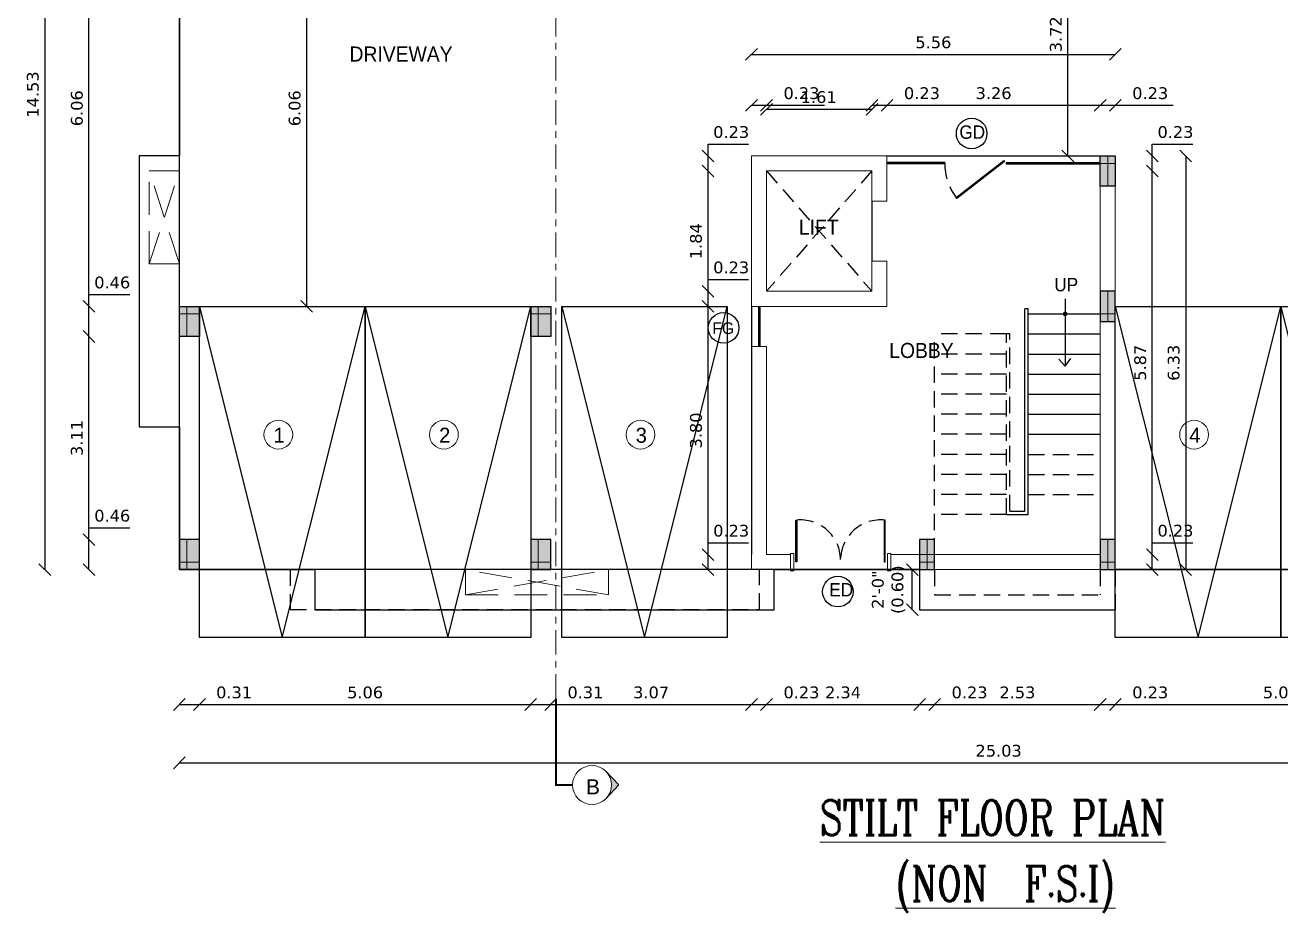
# Model space of a CAD drawing. Header units: metres. Extents: x 922 to 1088, y 813 to 878.
# Drawn here: x 978.89 to 998.08, y 820.65 to 834.22 of the extents above; entities that cross this region are included whole.
import ezdxf
from ezdxf.enums import TextEntityAlignment as Align

# ---------------------------------------------------------------- set-up
doc = ezdxf.new("R2010")
doc.units = ezdxf.units.M
doc.header["$MEASUREMENT"] = 0
doc.header["$PDMODE"] = 2
doc.header["$PDSIZE"] = 50
for name, pattern in [('CENTER', [2, 1.25, -0.25, 0.25, -0.25]), ('HIDDEN', [0.375, 0.25, -0.125]), ('HIDDEN2', [0.1875, 0.125, -0.0625])]:
    doc.linetypes.add(name, pattern=pattern)
doc.layers.get('0').update_dxf_attribs({"lineweight": 0})
doc.layers.get('Defpoints').update_dxf_attribs({"lineweight": 0})
for name, color, linetype in [('ABOVE', 250, 'HIDDEN'), ('col hat', 254, 'Continuous'), ('COLUMN', 2, 'Continuous'), ('DOOR TEXT', 205, 'Continuous'), ('Driveway', 8, 'Continuous'), ('RAILING', 251, 'Continuous'), ('ROOM TEXT SCH', 7, 'Continuous'), ('STEPS', 250, 'Continuous'), ('stilt column', 7, 'HIDDEN2'), ('WAL', 1, 'Continuous'), ('wall1', 125, 'Continuous'), ('WIN TEXT', 7, 'Continuous'), ('window', 252, 'Continuous')]:
    doc.layers.add(name, color=color, linetype=linetype)
for name, color, linetype, lineweight in [('DOOR', 8, 'Continuous', 0), ('ED', 30, 'Continuous', 0), ('SECLINE', 2, 'CENTER', 0), ('TEXT', 7, 'Continuous', 0), ('TEXT1', 7, 'Continuous', 0), ('wall', 7, 'Continuous', 0)]:
    doc.layers.add(name, color=color, linetype=linetype, lineweight=lineweight)
doc.styles.add('GPL$0$ROMANC', font='romanc', dxfattribs={"width": 0.75})
doc.styles.add('GRIDTEXT', font='arial.ttf', dxfattribs={"height": 6})
doc.styles.add('J', font='swissel.ttf', dxfattribs={"height": 3.75})
doc.styles.get("Standard").update_dxf_attribs({"font": 'verdana.ttf', "height": 0.18})
doc.styles.add('USA TEXT', font='GOTHIC.TTF', dxfattribs={"width": 0.8})
doc.dimstyles.new('ED', dxfattribs={"dimscale": 0, "dimtxt": 0.18, "dimasz": 0.18, "dimexe": 0, "dimexo": 0, "dimgap": 0.09, "dimtad": 1, "dimtoh": 1, "dimzin": 3, "dimdsep": 46, "dimtxsty": 'Standard', "dimblk": 'OBLIQUE', "dimcen": 0.09, "dimse1": 1, "dimse2": 1, "dimclrd": 251, "dimclrt": 30, "dimadec": 0, "dimazin": 0, "dimtfac": 1, "dimtmove": 0, "dimatfit": 3, "dimldrblk": 'ARCHTICK', "dimfxl": 0, "dimtolj": 1, "dimtzin": 0, "dimarcsym": 0})

# ---------------------------------------------------------------- blocks, each defined once
blk = doc.blocks.new('st.col')
at = {"layer": 'col hat'}
blk.add_hatch(color=256, dxfattribs=at).paths.add_polyline_path([(-4.5, 4.5), (7.5, 4.5), (7.5, -13.5), (-4.5, -13.5)])
at = {"layer": 'COLUMN', "linetype": 'ByBlock'}
blk.add_lwpolyline([(-4.5, 4.5), (7.5, 4.5), (7.5, -13.5), (-4.5, -13.5)], close=True, dxfattribs=at)
at = {"layer": 'Defpoints', "color": 1}
for p, q in [((7.5, 0), (-4.5, 0)), ((0, 4.5), (0, -13.5))]:
    blk.add_line(p, q, dxfattribs=at)
blk = doc.blocks.new('A$C2E3D07F4')
at = {"layer": 'col hat'}
h = blk.add_hatch(color=256, dxfattribs=at)
h.paths.add_polyline_path([(-4.5, 0), (-9, 0), (-9, -4.5), (-4.5, -4.5)])
h.paths.add_polyline_path([(-4.5, -4.5), (0, -4.5), (0, 0), (-4.5, 0)])
h.paths.add_polyline_path([(-4.5, -18), (0, -18), (0, -4.5), (-4.5, -4.5)])
h.paths.add_polyline_path([(-4.5, -4.5), (-9, -4.5), (-9, -18), (-4.5, -18)])
at = {"layer": 'COLUMN', "linetype": 'ByBlock'}
blk.add_lwpolyline([(0, 0), (-9, 0), (-9, -18), (0, -18)], close=True, dxfattribs=at)
at = {"layer": 'Defpoints', "color": 1}
for p, q in [((-4.5, 0), (-4.5, -18)), ((-9, -4.5), (0, -4.5))]:
    blk.add_line(p, q, dxfattribs=at)
blk = doc.blocks.new('A$C0128692B')
blk.add_lwpolyline([(0, 198), (99, 198), (99, 0), (0, 0)], close=True)
blk.add_lwpolyline([(0, 198), (49.5, 0), (99, 198)])
blk = doc.blocks.new('_Oblique')
at = {"color": 0, "linetype": 'ByBlock', "lineweight": -2}
blk.add_line((-0.5, -0.5), (0.5, 0.5), dxfattribs=at)
blk = doc.blocks.new('*D203')
at = {"layer": 'Defpoints', "color": 0}
for p in [(979.868, 826.356), (981.25, 826.356), (981.25, 825.896)]:
    blk.add_point(p, dxfattribs=at)
at = {"layer": 'ED', "color": 251, "lineweight": -2}
for p, q in [((979.868, 826.356), (979.868, 826.536)), ((979.868, 826.536), (980.49, 826.536)), ((979.868, 825.896), (979.868, 826.356))]:
    blk.add_line(p, q, dxfattribs=at)
at = {"layer": 'ED', "color": 251, "lineweight": -2, "xscale": 0.18, "yscale": 0.18, "zscale": 0.18}
for p, rotation in [((979.868, 826.356), 90), ((979.868, 825.896), 270)]:
    blk.add_blockref('_Oblique', p, dxfattribs=dict(at, rotation=rotation))
at = {"layer": 'ED', "color": 30, "insert": (980.224, 826.72), "char_height": 0.18, "attachment_point": 5}
blk.add_mtext('\\A1;0.46', dxfattribs=at)
blk = doc.blocks.new('_ArchTick')
at = {"color": 0, "const_width": 0.15}
blk.add_lwpolyline([(-0.5, -0.5), (0.5, 0.5)], dxfattribs=at)
blk = doc.blocks.new('*D204')
at = {"layer": 'Defpoints', "color": 0}
for p in [(979.868, 829.461), (981.25, 829.461), (981.25, 826.356)]:
    blk.add_point(p, dxfattribs=at)
at = {"layer": 'ED', "color": 251, "lineweight": -2}
blk.add_line((979.868, 826.356), (979.868, 829.461), dxfattribs=at)
at = {"layer": 'ED', "color": 251, "lineweight": -2, "xscale": 0.18, "yscale": 0.18, "zscale": 0.18}
for p, rotation in [((979.868, 829.461), 90), ((979.868, 826.356), 270)]:
    blk.add_blockref('_Oblique', p, dxfattribs=dict(at, rotation=rotation))
at = {"layer": 'ED', "color": 30, "insert": (979.684, 827.909), "char_height": 0.18, "attachment_point": 5, "rotation": 90}
blk.add_mtext('\\A1;3.11', dxfattribs=at)
blk = doc.blocks.new('*D205')
at = {"layer": 'Defpoints', "color": 0}
for p in [(979.868, 829.921), (981.25, 829.921), (981.25, 829.461)]:
    blk.add_point(p, dxfattribs=at)
at = {"layer": 'ED', "color": 251, "lineweight": -2}
for p, q in [((979.868, 829.921), (979.868, 830.101)), ((979.868, 830.101), (980.49, 830.101)), ((979.868, 829.461), (979.868, 829.921))]:
    blk.add_line(p, q, dxfattribs=at)
at = {"layer": 'ED', "color": 251, "lineweight": -2, "xscale": 0.18, "yscale": 0.18, "zscale": 0.18}
for p, rotation in [((979.868, 829.921), 90), ((979.868, 829.461), 270)]:
    blk.add_blockref('_Oblique', p, dxfattribs=dict(at, rotation=rotation))
at = {"layer": 'ED', "color": 30, "insert": (980.224, 830.285), "char_height": 0.18, "attachment_point": 5}
blk.add_mtext('\\A1;0.46', dxfattribs=at)
blk = doc.blocks.new('*D206')
at = {"layer": 'Defpoints', "color": 0}
for p in [(979.868, 835.978), (980.637, 835.978), (981.25, 829.921)]:
    blk.add_point(p, dxfattribs=at)
at = {"layer": 'ED', "color": 251, "lineweight": -2}
blk.add_line((979.868, 829.921), (979.868, 835.978), dxfattribs=at)
at = {"layer": 'ED', "color": 251, "lineweight": -2, "xscale": 0.18, "yscale": 0.18, "zscale": 0.18}
for p, rotation in [((979.868, 835.978), 90), ((979.868, 829.921), 270)]:
    blk.add_blockref('_Oblique', p, dxfattribs=dict(at, rotation=rotation))
at = {"layer": 'ED', "color": 30, "insert": (979.684, 832.95), "char_height": 0.18, "attachment_point": 5, "rotation": 90}
blk.add_mtext('\\A1;6.06', dxfattribs=at)
blk = doc.blocks.new('*D44')
at = {"layer": 'Defpoints', "color": 0}
for p in [(979.868, 840.425), (979.194, 825.896), (979.868, 825.896)]:
    blk.add_point(p, dxfattribs=at)
at = {"layer": 'ED', "color": 251, "lineweight": -2}
blk.add_line((979.194, 840.425), (979.194, 825.896), dxfattribs=at)
at = {"layer": 'ED', "color": 251, "lineweight": -2, "xscale": 0.18, "yscale": 0.18, "zscale": 0.18}
for p, rotation in [((979.194, 840.425), 90), ((979.194, 825.896), 270)]:
    blk.add_blockref('_Oblique', p, dxfattribs=dict(at, rotation=rotation))
at = {"layer": 'ED', "color": 30, "insert": (979.011, 833.16), "char_height": 0.18, "attachment_point": 5, "rotation": 90}
blk.add_mtext('\\A1;14.53', dxfattribs=at)
blk = doc.blocks.new('*D210')
at = {"layer": 'Defpoints', "color": 0}
for p in [(981.25, 825.896), (981.557, 825.896), (981.557, 823.834)]:
    blk.add_point(p, dxfattribs=at)
at = {"layer": 'ED', "color": 251, "lineweight": -2}
for p, q in [((981.25, 823.834), (981.557, 823.834)), ((981.557, 823.834), (982.436, 823.834))]:
    blk.add_line(p, q, dxfattribs=at)
at = {"layer": 'ED', "color": 251, "lineweight": -2, "xscale": 0.18, "yscale": 0.18, "zscale": 0.18, "rotation": 180}
blk.add_blockref('_Oblique', (981.25, 823.834), dxfattribs=at)
at = {"layer": 'ED', "color": 251, "lineweight": -2, "xscale": 0.18, "yscale": 0.18, "zscale": 0.18}
blk.add_blockref('_Oblique', (981.557, 823.834), dxfattribs=at)
at = {"layer": 'ED', "color": 30, "insert": (982.086, 824.018), "char_height": 0.18, "attachment_point": 5}
blk.add_mtext('\\A1;0.31', dxfattribs=at)
blk = doc.blocks.new('*D211')
at = {"layer": 'Defpoints', "color": 0}
for p in [(981.557, 825.896), (986.617, 825.896), (986.617, 823.834)]:
    blk.add_point(p, dxfattribs=at)
at = {"layer": 'ED', "color": 251, "lineweight": -2}
blk.add_line((981.557, 823.834), (986.617, 823.834), dxfattribs=at)
at = {"layer": 'ED', "color": 251, "lineweight": -2, "xscale": 0.18, "yscale": 0.18, "zscale": 0.18, "rotation": 180}
blk.add_blockref('_Oblique', (981.557, 823.834), dxfattribs=at)
at = {"layer": 'ED', "color": 251, "lineweight": -2, "xscale": 0.18, "yscale": 0.18, "zscale": 0.18}
blk.add_blockref('_Oblique', (986.617, 823.834), dxfattribs=at)
at = {"layer": 'ED', "color": 30, "insert": (984.087, 824.018), "char_height": 0.18, "attachment_point": 5}
blk.add_mtext('\\A1;5.06', dxfattribs=at)
blk = doc.blocks.new('*D212')
at = {"layer": 'Defpoints', "color": 0}
for p in [(986.617, 825.896), (986.923, 825.896), (986.923, 823.834)]:
    blk.add_point(p, dxfattribs=at)
at = {"layer": 'ED', "color": 251, "lineweight": -2}
for p, q in [((986.617, 823.834), (986.923, 823.834)), ((986.923, 823.834), (987.803, 823.834))]:
    blk.add_line(p, q, dxfattribs=at)
at = {"layer": 'ED', "color": 251, "lineweight": -2, "xscale": 0.18, "yscale": 0.18, "zscale": 0.18, "rotation": 180}
blk.add_blockref('_Oblique', (986.617, 823.834), dxfattribs=at)
at = {"layer": 'ED', "color": 251, "lineweight": -2, "xscale": 0.18, "yscale": 0.18, "zscale": 0.18}
blk.add_blockref('_Oblique', (986.923, 823.834), dxfattribs=at)
at = {"layer": 'ED', "color": 30, "insert": (987.453, 824.018), "char_height": 0.18, "attachment_point": 5}
blk.add_mtext('\\A1;0.31', dxfattribs=at)
blk = doc.blocks.new('*D213')
at = {"layer": 'Defpoints', "color": 0}
for p in [(986.923, 825.896), (989.99, 825.896), (989.99, 823.834)]:
    blk.add_point(p, dxfattribs=at)
at = {"layer": 'ED', "color": 251, "lineweight": -2}
blk.add_line((986.923, 823.834), (989.99, 823.834), dxfattribs=at)
at = {"layer": 'ED', "color": 251, "lineweight": -2, "xscale": 0.18, "yscale": 0.18, "zscale": 0.18, "rotation": 180}
blk.add_blockref('_Oblique', (986.923, 823.834), dxfattribs=at)
at = {"layer": 'ED', "color": 251, "lineweight": -2, "xscale": 0.18, "yscale": 0.18, "zscale": 0.18}
blk.add_blockref('_Oblique', (989.99, 823.834), dxfattribs=at)
at = {"layer": 'ED', "color": 30, "insert": (988.457, 824.018), "char_height": 0.18, "attachment_point": 5}
blk.add_mtext('\\A1;3.07', dxfattribs=at)
blk = doc.blocks.new('*D165')
at = {"layer": 'Defpoints', "color": 0}
for p in [(990.22, 826.126), (989.99, 825.896), (990.22, 823.834)]:
    blk.add_point(p, dxfattribs=at)
at = {"layer": 'ED', "color": 251, "lineweight": -2}
for p, q in [((989.99, 823.834), (990.22, 823.834)), ((990.22, 823.834), (991.107, 823.834))]:
    blk.add_line(p, q, dxfattribs=at)
at = {"layer": 'ED', "color": 251, "lineweight": -2, "xscale": 0.18, "yscale": 0.18, "zscale": 0.18, "rotation": 180}
blk.add_blockref('_Oblique', (989.99, 823.834), dxfattribs=at)
at = {"layer": 'ED', "color": 251, "lineweight": -2, "xscale": 0.18, "yscale": 0.18, "zscale": 0.18}
blk.add_blockref('_Oblique', (990.22, 823.834), dxfattribs=at)
at = {"layer": 'ED', "color": 30, "insert": (990.754, 824.018), "char_height": 0.18, "attachment_point": 5}
blk.add_mtext('\\A1;0.23', dxfattribs=at)
blk = doc.blocks.new('*D166')
at = {"layer": 'Defpoints', "color": 0}
for p in [(992.558, 825.896), (992.788, 825.896), (992.788, 823.834)]:
    blk.add_point(p, dxfattribs=at)
at = {"layer": 'ED', "color": 251, "lineweight": -2}
for p, q in [((992.558, 823.834), (992.788, 823.834)), ((992.788, 823.834), (993.675, 823.834))]:
    blk.add_line(p, q, dxfattribs=at)
at = {"layer": 'ED', "color": 251, "lineweight": -2, "xscale": 0.18, "yscale": 0.18, "zscale": 0.18, "rotation": 180}
blk.add_blockref('_Oblique', (992.558, 823.834), dxfattribs=at)
at = {"layer": 'ED', "color": 251, "lineweight": -2, "xscale": 0.18, "yscale": 0.18, "zscale": 0.18}
blk.add_blockref('_Oblique', (992.788, 823.834), dxfattribs=at)
at = {"layer": 'ED', "color": 30, "insert": (993.322, 824.018), "char_height": 0.18, "attachment_point": 5}
blk.add_mtext('\\A1;0.23', dxfattribs=at)
blk = doc.blocks.new('*D167')
at = {"layer": 'Defpoints', "color": 0}
for p in [(992.788, 825.896), (995.318, 825.896), (995.318, 823.834)]:
    blk.add_point(p, dxfattribs=at)
at = {"layer": 'ED', "color": 251, "lineweight": -2}
blk.add_line((992.788, 823.834), (995.318, 823.834), dxfattribs=at)
at = {"layer": 'ED', "color": 251, "lineweight": -2, "xscale": 0.18, "yscale": 0.18, "zscale": 0.18, "rotation": 180}
blk.add_blockref('_Oblique', (992.788, 823.834), dxfattribs=at)
at = {"layer": 'ED', "color": 251, "lineweight": -2, "xscale": 0.18, "yscale": 0.18, "zscale": 0.18}
blk.add_blockref('_Oblique', (995.318, 823.834), dxfattribs=at)
at = {"layer": 'ED', "color": 30, "insert": (994.053, 824.018), "char_height": 0.18, "attachment_point": 5}
blk.add_mtext('\\A1;2.53', dxfattribs=at)
blk = doc.blocks.new('*D168')
at = {"layer": 'Defpoints', "color": 0}
for p in [(995.318, 825.896), (995.548, 825.896), (995.548, 823.834)]:
    blk.add_point(p, dxfattribs=at)
at = {"layer": 'ED', "color": 251, "lineweight": -2}
for p, q in [((995.318, 823.834), (995.548, 823.834)), ((995.548, 823.834), (996.435, 823.834))]:
    blk.add_line(p, q, dxfattribs=at)
at = {"layer": 'ED', "color": 251, "lineweight": -2, "xscale": 0.18, "yscale": 0.18, "zscale": 0.18, "rotation": 180}
blk.add_blockref('_Oblique', (995.318, 823.834), dxfattribs=at)
at = {"layer": 'ED', "color": 251, "lineweight": -2, "xscale": 0.18, "yscale": 0.18, "zscale": 0.18}
blk.add_blockref('_Oblique', (995.548, 823.834), dxfattribs=at)
at = {"layer": 'ED', "color": 30, "insert": (996.082, 824.018), "char_height": 0.18, "attachment_point": 5}
blk.add_mtext('\\A1;0.23', dxfattribs=at)
blk = doc.blocks.new('*D169')
at = {"layer": 'Defpoints', "color": 0}
for p in [(1000.608, 826.356), (995.548, 825.896), (1000.608, 823.834)]:
    blk.add_point(p, dxfattribs=at)
at = {"layer": 'ED', "color": 251, "lineweight": -2}
blk.add_line((995.548, 823.834), (1000.608, 823.834), dxfattribs=at)
at = {"layer": 'ED', "color": 251, "lineweight": -2, "xscale": 0.18, "yscale": 0.18, "zscale": 0.18, "rotation": 180}
blk.add_blockref('_Oblique', (995.548, 823.834), dxfattribs=at)
at = {"layer": 'ED', "color": 251, "lineweight": -2, "xscale": 0.18, "yscale": 0.18, "zscale": 0.18}
blk.add_blockref('_Oblique', (1000.608, 823.834), dxfattribs=at)
at = {"layer": 'ED', "color": 30, "insert": (998.078, 824.018), "char_height": 0.18, "attachment_point": 5}
blk.add_mtext('\\A1;5.06', dxfattribs=at)
blk = doc.blocks.new('*D31')
at = {"layer": 'Defpoints', "color": 0}
for p in [(981.25, 823.732), (1006.282, 823.732), (1006.282, 822.943)]:
    blk.add_point(p, dxfattribs=at)
at = {"layer": 'ED', "color": 251, "lineweight": -2}
blk.add_line((981.25, 822.943), (1006.282, 822.943), dxfattribs=at)
at = {"layer": 'ED', "color": 251, "lineweight": -2, "xscale": 0.18, "yscale": 0.18, "zscale": 0.18, "rotation": 180}
blk.add_blockref('_Oblique', (981.25, 822.943), dxfattribs=at)
at = {"layer": 'ED', "color": 251, "lineweight": -2, "xscale": 0.18, "yscale": 0.18, "zscale": 0.18}
blk.add_blockref('_Oblique', (1006.282, 822.943), dxfattribs=at)
at = {"layer": 'ED', "color": 30, "insert": (993.766, 823.126), "char_height": 0.18, "attachment_point": 5}
blk.add_mtext('\\A1;25.03', dxfattribs=at)
blk = doc.blocks.new('*D171')
at = {"layer": 'Defpoints', "color": 0}
for p in [(990.22, 832.995), (989.99, 832.221), (990.22, 831.991)]:
    blk.add_point(p, dxfattribs=at)
at = {"layer": 'ED', "color": 251, "lineweight": -2}
for p, q in [((989.99, 832.995), (990.22, 832.995)), ((990.22, 832.995), (991.107, 832.995))]:
    blk.add_line(p, q, dxfattribs=at)
at = {"layer": 'ED', "color": 251, "lineweight": -2, "xscale": 0.18, "yscale": 0.18, "zscale": 0.18, "rotation": 180}
blk.add_blockref('_Oblique', (989.99, 832.995), dxfattribs=at)
at = {"layer": 'ED', "color": 251, "lineweight": -2, "xscale": 0.18, "yscale": 0.18, "zscale": 0.18}
blk.add_blockref('_Oblique', (990.22, 832.995), dxfattribs=at)
at = {"layer": 'ED', "color": 30, "insert": (990.754, 833.179), "char_height": 0.18, "attachment_point": 5}
blk.add_mtext('\\A1;0.23', dxfattribs=at)
blk = doc.blocks.new('*D172')
at = {"layer": 'Defpoints', "color": 0}
for p in [(991.83, 832.935), (990.22, 831.991), (991.83, 831.991)]:
    blk.add_point(p, dxfattribs=at)
at = {"layer": 'ED', "color": 251, "lineweight": -2}
blk.add_line((990.22, 832.935), (991.83, 832.935), dxfattribs=at)
at = {"layer": 'ED', "color": 251, "lineweight": -2, "xscale": 0.18, "yscale": 0.18, "zscale": 0.18, "rotation": 180}
blk.add_blockref('_Oblique', (990.22, 832.935), dxfattribs=at)
at = {"layer": 'ED', "color": 251, "lineweight": -2, "xscale": 0.18, "yscale": 0.18, "zscale": 0.18}
blk.add_blockref('_Oblique', (991.83, 832.935), dxfattribs=at)
at = {"layer": 'ED', "color": 30, "insert": (991.017, 833.119), "char_height": 0.18, "attachment_point": 5}
blk.add_mtext('\\A1;1.61', dxfattribs=at)
blk = doc.blocks.new('*D173')
at = {"layer": 'Defpoints', "color": 0}
for p in [(992.06, 832.995), (992.06, 832.221), (991.83, 831.991)]:
    blk.add_point(p, dxfattribs=at)
at = {"layer": 'ED', "color": 251, "lineweight": -2}
for p, q in [((991.83, 832.995), (992.06, 832.995)), ((992.06, 832.995), (992.947, 832.995))]:
    blk.add_line(p, q, dxfattribs=at)
at = {"layer": 'ED', "color": 251, "lineweight": -2, "xscale": 0.18, "yscale": 0.18, "zscale": 0.18, "rotation": 180}
blk.add_blockref('_Oblique', (991.83, 832.995), dxfattribs=at)
at = {"layer": 'ED', "color": 251, "lineweight": -2, "xscale": 0.18, "yscale": 0.18, "zscale": 0.18}
blk.add_blockref('_Oblique', (992.06, 832.995), dxfattribs=at)
at = {"layer": 'ED', "color": 30, "insert": (992.594, 833.179), "char_height": 0.18, "attachment_point": 5}
blk.add_mtext('\\A1;0.23', dxfattribs=at)
blk = doc.blocks.new('*D174')
at = {"layer": 'Defpoints', "color": 0}
for p in [(995.318, 832.995), (992.06, 832.221), (995.318, 832.221)]:
    blk.add_point(p, dxfattribs=at)
at = {"layer": 'ED', "color": 251, "lineweight": -2}
blk.add_line((992.06, 832.995), (995.318, 832.995), dxfattribs=at)
at = {"layer": 'ED', "color": 251, "lineweight": -2, "xscale": 0.18, "yscale": 0.18, "zscale": 0.18, "rotation": 180}
blk.add_blockref('_Oblique', (992.06, 832.995), dxfattribs=at)
at = {"layer": 'ED', "color": 251, "lineweight": -2, "xscale": 0.18, "yscale": 0.18, "zscale": 0.18}
blk.add_blockref('_Oblique', (995.318, 832.995), dxfattribs=at)
at = {"layer": 'ED', "color": 30, "insert": (993.689, 833.179), "char_height": 0.18, "attachment_point": 5}
blk.add_mtext('\\A1;3.26', dxfattribs=at)
blk = doc.blocks.new('*D175')
at = {"layer": 'Defpoints', "color": 0}
for p in [(995.548, 832.995), (995.318, 832.221), (995.548, 832.221)]:
    blk.add_point(p, dxfattribs=at)
at = {"layer": 'ED', "color": 251, "lineweight": -2}
for p, q in [((995.318, 832.995), (995.548, 832.995)), ((995.548, 832.995), (996.435, 832.995))]:
    blk.add_line(p, q, dxfattribs=at)
at = {"layer": 'ED', "color": 251, "lineweight": -2, "xscale": 0.18, "yscale": 0.18, "zscale": 0.18, "rotation": 180}
blk.add_blockref('_Oblique', (995.318, 832.995), dxfattribs=at)
at = {"layer": 'ED', "color": 251, "lineweight": -2, "xscale": 0.18, "yscale": 0.18, "zscale": 0.18}
blk.add_blockref('_Oblique', (995.548, 832.995), dxfattribs=at)
at = {"layer": 'ED', "color": 30, "insert": (996.082, 833.179), "char_height": 0.18, "attachment_point": 5}
blk.add_mtext('\\A1;0.23', dxfattribs=at)
blk = doc.blocks.new('*D176')
at = {"layer": 'Defpoints', "color": 0}
for p in [(995.318, 826.126), (996.114, 826.126), (995.548, 825.896)]:
    blk.add_point(p, dxfattribs=at)
at = {"layer": 'ED', "color": 251, "lineweight": -2}
for p, q in [((996.114, 826.126), (996.114, 826.306)), ((996.114, 826.306), (996.731, 826.306)), ((996.114, 825.896), (996.114, 826.126))]:
    blk.add_line(p, q, dxfattribs=at)
at = {"layer": 'ED', "color": 251, "lineweight": -2, "xscale": 0.18, "yscale": 0.18, "zscale": 0.18}
for p, rotation in [((996.114, 826.126), 90), ((996.114, 825.896), 270)]:
    blk.add_blockref('_Oblique', p, dxfattribs=dict(at, rotation=rotation))
at = {"layer": 'ED', "color": 30, "insert": (996.468, 826.49), "char_height": 0.18, "attachment_point": 5}
blk.add_mtext('\\A1;0.23', dxfattribs=at)
blk = doc.blocks.new('*D177')
at = {"layer": 'Defpoints', "color": 0}
for p in [(991.83, 831.991), (996.114, 831.991), (995.318, 826.126)]:
    blk.add_point(p, dxfattribs=at)
at = {"layer": 'ED', "color": 251, "lineweight": -2}
blk.add_line((996.114, 826.126), (996.114, 831.991), dxfattribs=at)
at = {"layer": 'ED', "color": 251, "lineweight": -2, "xscale": 0.18, "yscale": 0.18, "zscale": 0.18}
for p, rotation in [((996.114, 831.991), 90), ((996.114, 826.126), 270)]:
    blk.add_blockref('_Oblique', p, dxfattribs=dict(at, rotation=rotation))
at = {"layer": 'ED', "color": 30, "insert": (995.93, 829.059), "char_height": 0.18, "attachment_point": 5, "rotation": 90}
blk.add_mtext('\\A1;5.87', dxfattribs=at)
blk = doc.blocks.new('*D32')
at = {"layer": 'Defpoints', "color": 0}
for p in [(995.548, 832.221), (996.114, 832.221), (991.83, 831.991)]:
    blk.add_point(p, dxfattribs=at)
at = {"layer": 'ED', "color": 251, "lineweight": -2}
for p, q in [((996.114, 832.221), (996.114, 832.401)), ((996.114, 832.401), (996.731, 832.401)), ((996.114, 831.991), (996.114, 832.221))]:
    blk.add_line(p, q, dxfattribs=at)
at = {"layer": 'ED', "color": 251, "lineweight": -2, "xscale": 0.18, "yscale": 0.18, "zscale": 0.18}
for p, rotation in [((996.114, 832.221), 90), ((996.114, 831.991), 270)]:
    blk.add_blockref('_Oblique', p, dxfattribs=dict(at, rotation=rotation))
at = {"layer": 'ED', "color": 30, "insert": (996.468, 832.585), "char_height": 0.18, "attachment_point": 5}
blk.add_mtext('\\A1;0.23', dxfattribs=at)
blk = doc.blocks.new('*D33')
at = {"layer": 'Defpoints', "color": 0}
for p in [(994.824, 835.94), (995.242, 835.94), (995.318, 832.221)]:
    blk.add_point(p, dxfattribs=at)
at = {"layer": 'ED', "color": 251, "lineweight": -2}
blk.add_line((994.824, 832.221), (994.824, 835.94), dxfattribs=at)
at = {"layer": 'ED', "color": 251, "lineweight": -2, "xscale": 0.18, "yscale": 0.18, "zscale": 0.18}
for p, rotation in [((994.824, 835.94), 90), ((994.824, 832.221), 270)]:
    blk.add_blockref('_Oblique', p, dxfattribs=dict(at, rotation=rotation))
at = {"layer": 'ED', "color": 30, "insert": (994.641, 834.081), "char_height": 0.18, "attachment_point": 5, "rotation": 90}
blk.add_mtext('\\A1;3.72', dxfattribs=at)
blk = doc.blocks.new('*D178')
at = {"layer": 'Defpoints', "color": 0}
for p in [(996.114, 832.221), (996.114, 825.896), (996.624, 825.896)]:
    blk.add_point(p, dxfattribs=at)
at = {"layer": 'ED', "color": 251, "lineweight": -2}
blk.add_line((996.624, 832.221), (996.624, 825.896), dxfattribs=at)
at = {"layer": 'ED', "color": 251, "lineweight": -2, "xscale": 0.18, "yscale": 0.18, "zscale": 0.18}
for p, rotation in [((996.624, 832.221), 90), ((996.624, 825.896), 270)]:
    blk.add_blockref('_Oblique', p, dxfattribs=dict(at, rotation=rotation))
at = {"layer": 'ED', "color": 30, "insert": (996.441, 829.059), "char_height": 0.18, "attachment_point": 5, "rotation": 90}
blk.add_mtext('\\A1;6.33', dxfattribs=at)
blk = doc.blocks.new('*D34')
at = {"layer": 'Defpoints', "color": 0}
for p in [(995.548, 833.773), (989.99, 832.995), (995.548, 832.995)]:
    blk.add_point(p, dxfattribs=at)
at = {"layer": 'ED', "color": 251, "lineweight": -2}
blk.add_line((989.99, 833.773), (995.548, 833.773), dxfattribs=at)
at = {"layer": 'ED', "color": 251, "lineweight": -2, "xscale": 0.18, "yscale": 0.18, "zscale": 0.18, "rotation": 180}
blk.add_blockref('_Oblique', (989.99, 833.773), dxfattribs=at)
at = {"layer": 'ED', "color": 251, "lineweight": -2, "xscale": 0.18, "yscale": 0.18, "zscale": 0.18}
blk.add_blockref('_Oblique', (995.548, 833.773), dxfattribs=at)
at = {"layer": 'ED', "color": 30, "insert": (992.769, 833.956), "char_height": 0.18, "attachment_point": 5}
blk.add_mtext('\\A1;5.56', dxfattribs=at)
blk = doc.blocks.new('*D35')
at = {"layer": 'Defpoints', "color": 0}
for p in [(989.327, 826.126), (990.22, 826.126), (989.99, 825.896)]:
    blk.add_point(p, dxfattribs=at)
at = {"layer": 'ED', "color": 251, "lineweight": -2}
for p, q in [((989.327, 826.126), (989.327, 826.306)), ((989.327, 826.306), (989.944, 826.306)), ((989.327, 825.896), (989.327, 826.126))]:
    blk.add_line(p, q, dxfattribs=at)
at = {"layer": 'ED', "color": 251, "lineweight": -2, "xscale": 0.18, "yscale": 0.18, "zscale": 0.18}
for p, rotation in [((989.327, 826.126), 90), ((989.327, 825.896), 270)]:
    blk.add_blockref('_Oblique', p, dxfattribs=dict(at, rotation=rotation))
at = {"layer": 'ED', "color": 30, "insert": (989.68, 826.49), "char_height": 0.18, "attachment_point": 5}
blk.add_mtext('\\A1;0.23', dxfattribs=at)
blk = doc.blocks.new('*D179')
at = {"layer": 'Defpoints', "color": 0}
for p in [(989.327, 829.921), (989.99, 829.921), (990.22, 826.126)]:
    blk.add_point(p, dxfattribs=at)
at = {"layer": 'ED', "color": 251, "lineweight": -2}
blk.add_line((989.327, 826.126), (989.327, 829.921), dxfattribs=at)
at = {"layer": 'ED', "color": 251, "lineweight": -2, "xscale": 0.18, "yscale": 0.18, "zscale": 0.18}
for p, rotation in [((989.327, 829.921), 90), ((989.327, 826.126), 270)]:
    blk.add_blockref('_Oblique', p, dxfattribs=dict(at, rotation=rotation))
at = {"layer": 'ED', "color": 30, "insert": (989.143, 828.024), "char_height": 0.18, "attachment_point": 5, "rotation": 90}
blk.add_mtext('\\A1;3.80', dxfattribs=at)
blk = doc.blocks.new('*D180')
at = {"layer": 'Defpoints', "color": 0}
for p in [(989.327, 830.151), (990.22, 830.151), (989.99, 829.921)]:
    blk.add_point(p, dxfattribs=at)
at = {"layer": 'ED', "color": 251, "lineweight": -2}
for p, q in [((989.327, 830.151), (989.327, 830.331)), ((989.327, 830.331), (989.944, 830.331)), ((989.327, 829.921), (989.327, 830.151))]:
    blk.add_line(p, q, dxfattribs=at)
at = {"layer": 'ED', "color": 251, "lineweight": -2, "xscale": 0.18, "yscale": 0.18, "zscale": 0.18}
for p, rotation in [((989.327, 830.151), 90), ((989.327, 829.921), 270)]:
    blk.add_blockref('_Oblique', p, dxfattribs=dict(at, rotation=rotation))
at = {"layer": 'ED', "color": 30, "insert": (989.68, 830.515), "char_height": 0.18, "attachment_point": 5}
blk.add_mtext('\\A1;0.23', dxfattribs=at)
blk = doc.blocks.new('*D181')
at = {"layer": 'Defpoints', "color": 0}
for p in [(989.327, 831.991), (990.22, 831.991), (990.22, 830.151)]:
    blk.add_point(p, dxfattribs=at)
at = {"layer": 'ED', "color": 251, "lineweight": -2}
blk.add_line((989.327, 830.151), (989.327, 831.991), dxfattribs=at)
at = {"layer": 'ED', "color": 251, "lineweight": -2, "xscale": 0.18, "yscale": 0.18, "zscale": 0.18}
for p, rotation in [((989.327, 831.991), 90), ((989.327, 830.151), 270)]:
    blk.add_blockref('_Oblique', p, dxfattribs=dict(at, rotation=rotation))
at = {"layer": 'ED', "color": 30, "insert": (989.143, 830.917), "char_height": 0.18, "attachment_point": 5, "rotation": 90}
blk.add_mtext('\\A1;1.84', dxfattribs=at)
blk = doc.blocks.new('*D36')
at = {"layer": 'Defpoints', "color": 0}
for p in [(989.327, 832.221), (989.99, 832.221), (990.22, 831.991)]:
    blk.add_point(p, dxfattribs=at)
at = {"layer": 'ED', "color": 251, "lineweight": -2}
for p, q in [((989.327, 832.221), (989.327, 832.401)), ((989.327, 832.401), (989.944, 832.401)), ((989.327, 831.991), (989.327, 832.221))]:
    blk.add_line(p, q, dxfattribs=at)
at = {"layer": 'ED', "color": 251, "lineweight": -2, "xscale": 0.18, "yscale": 0.18, "zscale": 0.18}
for p, rotation in [((989.327, 832.221), 90), ((989.327, 831.991), 270)]:
    blk.add_blockref('_Oblique', p, dxfattribs=dict(at, rotation=rotation))
at = {"layer": 'ED', "color": 30, "insert": (989.68, 832.585), "char_height": 0.18, "attachment_point": 5}
blk.add_mtext('\\A1;0.23', dxfattribs=at)
blk = doc.blocks.new('*D182')
at = {"layer": 'Defpoints', "color": 0}
for p in [(990.22, 826.126), (992.558, 826.126), (992.558, 823.834)]:
    blk.add_point(p, dxfattribs=at)
at = {"layer": 'ED', "color": 251, "lineweight": -2}
blk.add_line((990.22, 823.834), (992.558, 823.834), dxfattribs=at)
at = {"layer": 'ED', "color": 251, "lineweight": -2, "xscale": 0.18, "yscale": 0.18, "zscale": 0.18, "rotation": 180}
blk.add_blockref('_Oblique', (990.22, 823.834), dxfattribs=at)
at = {"layer": 'ED', "color": 251, "lineweight": -2, "xscale": 0.18, "yscale": 0.18, "zscale": 0.18}
blk.add_blockref('_Oblique', (992.558, 823.834), dxfattribs=at)
at = {"layer": 'ED', "color": 30, "insert": (991.389, 824.018), "char_height": 0.18, "attachment_point": 5}
blk.add_mtext('\\A1;2.34', dxfattribs=at)
blk = doc.blocks.new('*D37')
at = {"layer": 'Defpoints', "color": 0}
for p in [(983.195, 835.978), (984.087, 835.978), (984.087, 829.921)]:
    blk.add_point(p, dxfattribs=at)
at = {"layer": 'ROOM TEXT SCH', "color": 251, "lineweight": -2}
blk.add_line((983.195, 829.921), (983.195, 835.978), dxfattribs=at)
at = {"layer": 'ROOM TEXT SCH', "color": 251, "lineweight": -2, "xscale": 0.18, "yscale": 0.18, "zscale": 0.18}
for p, rotation in [((983.195, 835.978), 90), ((983.195, 829.921), 270)]:
    blk.add_blockref('_Oblique', p, dxfattribs=dict(at, rotation=rotation))
at = {"layer": 'ROOM TEXT SCH', "color": 30, "insert": (983.011, 832.95), "char_height": 0.18, "attachment_point": 5, "rotation": 90}
blk.add_mtext('\\A1;6.06', dxfattribs=at)
blk = doc.blocks.new('*D39')
at = {"layer": 'Defpoints', "color": 0}
for p in [(991.543, 825.896), (992.446, 825.896), (991.543, 825.283)]:
    blk.add_point(p, dxfattribs=at)
at = {"layer": 'ED', "color": 251, "lineweight": -2}
blk.add_line((992.446, 825.283), (992.446, 825.896), dxfattribs=at)
at = {"layer": 'ED', "color": 251, "lineweight": -2, "xscale": 0.18, "yscale": 0.18, "zscale": 0.18}
for p, rotation in [((992.446, 825.896), 90), ((992.446, 825.283), 270)]:
    blk.add_blockref('_Oblique', p, dxfattribs=dict(at, rotation=rotation))
at = {"layer": 'ED', "color": 30, "insert": (992.086, 825.59), "char_height": 0.18, "attachment_point": 5, "rotation": 90}
blk.add_mtext('\\A1;2\'-0"\\P(0.60) ', dxfattribs=at)

msp = doc.modelspace()

# ---------------------------------------------------------------- hatches: boundary and pattern name
at = {"layer": 'SECLINE'}
msp.add_hatch(color=41, dxfattribs=at).paths.add_polyline_path([(987.965, 822.604), (987.78, 822.799, -0.372105), (987.78, 822.409)])

# ---------------------------------------------------------------- linework, layer by layer
at = {"layer": 'ABOVE'}
for p, q in [((990.22, 831.991), (991.83, 830.151)), ((991.83, 831.991), (990.22, 830.151))]:
    msp.add_line(p, q, dxfattribs=at)
msp.add_lwpolyline([(982.943, 825.898), (982.943, 825.285), (990.111, 825.285), (990.111, 825.898)], dxfattribs=at)
for centre, radius, start, end in [((993.809, 832.108), 0.866, 179.3658, 218.3488), ((990.737, 826.044), 0.613, 0.5651, 96.3332), ((991.964, 826.044), 0.613, 83.6668, 179.4349)]:
    msp.add_arc(centre, radius, start, end, dxfattribs=at)
at = {"layer": 'DOOR'}
for points in [[(990.584, 825.88), (990.635, 825.88), (990.635, 826.142), (990.584, 826.142)], [(992.118, 825.88), (992.066, 825.88), (992.066, 826.142), (992.118, 826.142)]]:
    msp.add_lwpolyline(points, close=True, dxfattribs=at)
at = {"layer": 'Driveway'}
for p, q in [((992.06, 832.221), (995.318, 832.221)), ((989.99, 829.921), (989.99, 826.126))]:
    msp.add_line(p, q, dxfattribs=at)
for points in [[(992.558, 825.896), (981.25, 825.896), (981.25, 829.921), (981.25, 835.978), (980.637, 835.978), (980.637, 840.425), (991.523, 840.425)], [(995.548, 840.425), (1006.282, 840.425), (1006.282, 826.51), (1000.915, 826.51), (1000.915, 825.896), (995.548, 825.896)]]:
    msp.add_lwpolyline(points, dxfattribs=at)
at = {"layer": 'ED', "linetype": 'HIDDEN', "ltscale": 2}
for p, q in [((980.789, 830.573), (981.25, 831.991)), ((981.25, 830.573), (980.789, 831.991)), ((985.62, 825.513), (987.805, 825.896)), ((987.805, 825.513), (985.62, 825.896))]:
    msp.add_line(p, q, dxfattribs=at)
for points in [[(980.789, 831.991), (981.25, 831.991), (981.25, 830.573), (980.789, 830.573)], [(985.62, 825.513), (987.805, 825.513), (987.805, 825.896), (985.62, 825.896)]]:
    msp.add_lwpolyline(points, close=True, dxfattribs=at)
at = {"layer": 'RAILING'}
for p, q in [((994.167, 826.79), (994.167, 829.882)), ((994.218, 829.882), (994.167, 829.882)), ((994.218, 826.739), (994.218, 829.882)), ((993.887, 826.739), (994.218, 826.739)), ((993.938, 826.79), (994.167, 826.79))]:
    msp.add_line(p, q, dxfattribs=at)
at = {"layer": 'RAILING', "linetype": 'HIDDEN'}
for p, q in [((992.788, 826.126), (992.788, 829.499)), ((993.887, 826.739), (993.887, 829.499)), ((993.938, 829.499), (993.887, 829.499)), ((993.938, 826.79), (993.938, 829.499))]:
    msp.add_line(p, q, dxfattribs=at)
at = {"layer": 'SECLINE', "linetype": 'CENTER', "ltscale": 0.3}
msp.add_line((987.003, 823.923), (987.003, 841.448), dxfattribs=at)
at = {"layer": 'SECLINE', "color": 41, "linetype": 'Continuous'}
for q in [(987.76, 822.82), (987.76, 822.388)]:
    msp.add_line((987.965, 822.604), q, dxfattribs=at)
at = {"layer": 'SECLINE', "linetype": 'CENTER', "ltscale": 0.3, "const_width": 0.0303}
msp.add_lwpolyline([(987.256, 822.604), (987.003, 822.604), (987.003, 823.923)], dxfattribs=at)
at = {"layer": 'SECLINE', "color": 41, "linetype": 'Continuous'}
msp.add_circle((987.554, 822.604), 0.298, dxfattribs=at)
msp.add_circle((987.554, 822.604), 0.298, dxfattribs=at)
at = {"layer": 'STEPS'}
for p, q in [((991.83, 831.531), (991.83, 830.611)), ((994.218, 829.806), (995.318, 829.806)), ((994.218, 829.499), (995.318, 829.499)), ((994.218, 829.192), (995.318, 829.192)), ((994.218, 828.886), (995.318, 828.886)), ((994.218, 828.579), (995.318, 828.579)), ((994.218, 828.272), (995.318, 828.272)), ((994.218, 827.966), (995.318, 827.966))]:
    msp.add_line(p, q, dxfattribs=at)
at = {"layer": 'STEPS', "linetype": 'HIDDEN'}
for p, q in [((993.887, 829.499), (992.788, 829.499)), ((993.887, 829.192), (992.788, 829.192)), ((993.887, 828.886), (992.788, 828.886)), ((993.887, 828.579), (992.788, 828.579)), ((993.887, 828.272), (992.788, 828.272)), ((993.887, 827.966), (992.788, 827.966)), ((993.887, 827.659), (992.788, 827.659)), ((994.218, 827.659), (995.318, 827.659)), ((993.887, 827.352), (992.788, 827.352)), ((994.218, 827.352), (995.318, 827.352)), ((993.887, 827.046), (992.788, 827.046)), ((994.218, 827.046), (995.318, 827.046)), ((993.887, 826.739), (992.788, 826.739)), ((992.788, 825.896), (992.788, 825.513)), ((995.318, 825.896), (995.318, 825.513)), ((995.548, 825.896), (995.548, 825.283)), ((992.788, 825.513), (995.318, 825.513))]:
    msp.add_line(p, q, dxfattribs=at)
at = {"layer": 'TEXT1'}
for centre in [(982.761, 827.96), (985.291, 827.96), (988.295, 827.96), (996.752, 827.96)]:
    msp.add_circle(centre, 0.22, dxfattribs=at)
at = {"layer": 'WAL', "linetype": 'Continuous', "ltscale": 0.25}
msp.add_lwpolyline([(981.25, 835.978), (981.25, 832.221), (980.637, 832.221), (980.637, 828.081), (981.25, 828.081), (981.25, 825.896), (983.32, 825.896), (983.32, 825.283), (985.62, 825.283), (985.62, 825.283), (987.805, 825.283), (987.805, 825.283), (990.335, 825.283), (990.335, 825.896), (992.558, 825.896), (992.558, 825.283), (995.548, 825.283), (995.548, 825.896), (998.232, 825.896)], dxfattribs=at)
at = {"layer": 'wall', "color": 1}
for p, q in [((989.99, 832.221), (992.06, 832.221)), ((989.99, 832.221), (989.99, 829.921)), ((992.06, 832.221), (992.06, 831.531)), ((990.22, 831.991), (991.83, 831.991)), ((990.22, 831.991), (990.22, 830.151)), ((991.83, 831.991), (991.83, 831.531)), ((995.318, 831.761), (995.318, 826.356)), ((995.548, 831.761), (995.548, 826.356)), ((991.83, 831.531), (992.06, 831.531)), ((991.83, 830.611), (991.83, 830.151)), ((991.83, 830.611), (992.06, 830.611)), ((992.06, 830.611), (992.06, 829.921)), ((991.83, 830.151), (990.22, 830.151)), ((992.06, 829.921), (989.99, 829.921)), ((990.584, 826.126), (990.584, 825.896)), ((992.118, 826.126), (992.118, 825.896)), ((992.118, 826.126), (995.318, 826.126)), ((992.118, 825.896), (992.453, 825.896)), ((992.788, 825.896), (995.318, 825.896))]:
    msp.add_line(p, q, dxfattribs=at)
at = {"layer": 'wall', "color": 1, "const_width": 0.0345}
msp.add_lwpolyline([(994.8, 829.806, 1), (994.763, 829.806, 1)], format="xyb", close=True, dxfattribs=at)
at = {"layer": 'wall', "color": 1}
msp.add_lwpolyline([(990.584, 826.126), (990.22, 826.126), (990.22, 829.308), (989.99, 829.308), (989.99, 825.896), (990.584, 825.896)], dxfattribs=at)
at = {"layer": 'wall1', "color": 251}
for p, q in [((994.782, 830.037), (994.782, 829.008)), ((994.782, 829.008), (994.686, 829.113)), ((994.782, 829.008), (994.87, 829.125))]:
    msp.add_line(p, q, dxfattribs=at)
at = {"layer": 'WIN TEXT', "color": 8}
for centre in [(993.354, 832.563), (989.564, 829.592), (991.31, 825.56)]:
    msp.add_circle(centre, 0.234, dxfattribs=at)
at = {"layer": 'window', "color": 4}
for p, q in [((992.944, 832.118), (992.06, 832.118)), ((992.944, 832.099), (992.06, 832.099)), ((992.944, 832.118), (992.944, 832.099)), ((993.883, 832.118), (995.318, 832.118)), ((993.883, 832.118), (993.883, 832.099)), ((993.883, 832.099), (995.318, 832.099)), ((990.097, 829.921), (990.097, 829.308)), ((990.116, 829.921), (990.116, 829.308))]:
    msp.add_line(p, q, dxfattribs=at)
for points in [[(993.846, 832.149), (993.858, 832.134), (993.13, 831.571), (993.119, 831.586)], [(990.682, 826.653), (990.682, 826.014), (990.669, 826.014), (990.669, 826.653)], [(992.019, 826.653), (992.019, 826.014), (992.032, 826.014), (992.032, 826.653)]]:
    msp.add_lwpolyline(points, close=True, dxfattribs=at)
for centre in [(990.676, 826.056), (992.025, 826.056)]:
    msp.add_circle(centre, 0.00185, dxfattribs=at)

# ---------------------------------------------------------------- block references
at = {"layer": 'ROOM TEXT SCH', "color": 7, "xscale": 0.0255555555555556, "yscale": 0.0255555555555556, "zscale": 0.0255555555555556}
for p in [(981.557, 824.861), (984.087, 824.861), (987.091, 824.861), (995.548, 824.861), (998.078, 824.861)]:
    msp.add_blockref('A$C0128692B', p, dxfattribs=at)
at = {"layer": 'stilt column', "linetype": 'ByBlock', "xscale": -0.0255555555555556, "yscale": 0.0255555555555556, "zscale": 0.0255555555555556}
msp.add_blockref('A$C2E3D07F4', (995.318, 832.221), dxfattribs=at)
at = {"layer": 'stilt column', "linetype": 'ByBlock', "xscale": 0.0255555555555556, "yscale": 0.0255555555555556, "zscale": 0.0255555555555556, "rotation": 180}
for p in [(995.318, 829.692), (992.558, 825.896), (995.318, 825.896)]:
    msp.add_blockref('A$C2E3D07F4', p, dxfattribs=at)
at = {"layer": 'stilt column', "color": 2, "linetype": 'Continuous', "xscale": 0.0255555555555556, "yscale": 0.0255555555555556, "zscale": 0.0255555555555556}
for p in [(981.365, 829.806), (986.732, 829.806)]:
    msp.add_blockref('st.col', p, dxfattribs=at)
at = {"layer": 'stilt column', "color": 2, "linetype": 'Continuous', "xscale": -0.0255555555555556, "yscale": 0.0255555555555556, "zscale": 0.0255555555555556, "rotation": 180}
for p in [(981.365, 826.011), (986.732, 826.011)]:
    msp.add_blockref('st.col', p, dxfattribs=at)

# ---------------------------------------------------------------- texts
at = {"layer": 'DOOR TEXT', "style": 'USA TEXT'}
msp.add_text('FG', height=0.1789, dxfattribs=at).set_placement((989.392, 829.498))
at = {"layer": 'ROOM TEXT SCH', "color": 7, "style": 'USA TEXT', "width": 0.96}
for s, p in [('DRIVEWAY', (984.636, 833.664)), ('LIFT', (991.018, 831.016)), ('LOBBY', (992.587, 829.132))]:
    msp.add_text(s, height=0.23, dxfattribs=at).set_placement(p, align=Align.CENTER)
for s, p in [('GD', (993.166, 832.483)), ('UP', (994.616, 830.151)), ('ED', (991.179, 825.487))]:
    msp.add_text(s, height=0.2044, dxfattribs=at).set_placement(p)
at = {"layer": 'SECLINE', "color": 6, "style": 'GRIDTEXT'}
msp.add_text('B', height=0.23, rotation=0, dxfattribs=at).set_placement((987.461, 822.461))
at = {"layer": 'TEXT', "style": 'GPL$0$ROMANC', "width": 0.75}
for s, p in [('%%USTILT FLOOR PLAN', (991.035, 821.837)), ('%%u(NON  F.S.I)', (992.188, 820.827))]:
    msp.add_text(s, height=0.53667, dxfattribs=at).set_placement(p)
at = {"layer": 'TEXT1', "style": 'J', "width": 0.96}
for s, p in [('1', (982.687, 827.836)), ('2', (985.217, 827.836)), ('3', (988.221, 827.836)), ('4', (996.679, 827.836))]:
    msp.add_text(s, height=0.23, dxfattribs=at).set_placement(p)

# ---------------------------------------------------------------- dimensions: what is measured, and where the dimension line sits
at = {"layer": 'ED'}
for base, p1, p2, picture, middle in [((979.194, 825.896), (979.868, 840.425), (979.868, 825.896), '*D44', (979.011, 833.16)), ((979.868, 835.978), (981.25, 829.921), (980.637, 835.978), '*D206', (979.684, 832.95)), ((994.824, 835.94), (995.318, 832.221), (995.242, 835.94), '*D33', (994.641, 834.081)), ((989.327, 832.221), (990.22, 831.991), (989.99, 832.221), '*D36', (989.68, 832.585)), ((996.114, 832.221), (991.83, 831.991), (995.548, 832.221), '*D32', (996.468, 832.585)), ((996.6244, 825.8963), (996.1143, 832.2214), (996.1143, 825.8963), '*D178', (996.4407, 829.0588)), ((996.1143, 831.9914), (995.3184, 826.1263), (991.8301, 831.9914), '*D177', (995.9302, 829.0588)), ((989.327, 830.151), (989.99, 829.921), (990.22, 830.151), '*D180', (989.68, 830.515)), ((979.868, 829.921), (981.25, 829.461), (981.25, 829.921), '*D205', (980.224, 830.285)), ((989.3267, 829.9214), (990.2201, 826.1263), (989.9901, 829.9214), '*D179', (989.1426, 828.0238)), ((979.868, 829.4614), (981.2501, 826.3563), (981.2501, 829.4614), '*D204', (979.6843, 827.9088)), ((979.868, 826.356), (981.25, 825.896), (981.25, 826.356), '*D203', (980.224, 826.72)), ((989.327, 826.126), (989.99, 825.896), (990.22, 826.126), '*D35', (989.68, 826.49)), ((996.114, 826.126), (995.548, 825.896), (995.318, 826.126), '*D176', (996.468, 826.49))]:
    dim = msp.add_linear_dim(base=base, p1=p1, p2=p2, angle=90, dimstyle='ED', override={"dimscale": 1, "dimpost": '\\X'}, dxfattribs=at)
    dim.commit()
    dim.dimension.update_dxf_attribs({"geometry": picture, "text_midpoint": middle})
for base, p1, p2, picture, middle in [((995.548, 833.773), (989.99, 832.995), (995.548, 832.995), '*D34', (992.769, 833.956)), ((990.22, 832.995), (989.99, 832.221), (990.22, 831.991), '*D171', (990.754, 833.179)), ((992.06, 832.995), (991.83, 831.991), (992.06, 832.221), '*D173', (992.594, 833.179)), ((995.318, 832.995), (992.06, 832.221), (995.318, 832.221), '*D174', (993.689, 833.179)), ((995.548, 832.995), (995.318, 832.221), (995.548, 832.221), '*D175', (996.082, 833.179)), ((1000.608, 823.834), (995.548, 825.896), (1000.608, 826.356), '*D169', (998.078, 824.018)), ((990.22, 823.834), (989.99, 825.896), (990.22, 826.126), '*D165', (990.754, 824.018)), ((992.558, 823.834), (990.22, 826.126), (992.558, 826.126), '*D182', (991.389, 824.018)), ((981.557, 823.834), (981.25, 825.896), (981.557, 825.896), '*D210', (982.086, 824.018)), ((986.617, 823.834), (981.557, 825.896), (986.617, 825.896), '*D211', (984.087, 824.018)), ((986.923, 823.834), (986.617, 825.896), (986.923, 825.896), '*D212', (987.453, 824.018)), ((989.99, 823.834), (986.923, 825.896), (989.99, 825.896), '*D213', (988.457, 824.018)), ((992.788, 823.834), (992.558, 825.896), (992.788, 825.896), '*D166', (993.322, 824.018)), ((995.318, 823.834), (992.788, 825.896), (995.318, 825.896), '*D167', (994.053, 824.018)), ((995.548, 823.834), (995.318, 825.896), (995.548, 825.896), '*D168', (996.082, 824.018)), ((1006.282, 822.943), (981.25, 823.732), (1006.282, 823.732), '*D31', (993.766, 823.126))]:
    dim = msp.add_linear_dim(base=base, p1=p1, p2=p2, dimstyle='ED', override={"dimscale": 1, "dimpost": '\\X'}, dxfattribs=at)
    dim.commit()
    dim.dimension.update_dxf_attribs({"geometry": picture, "text_midpoint": middle})
dim = msp.add_linear_dim(base=(991.83, 832.935), p1=(990.22, 831.991), p2=(991.83, 831.991), dimstyle='ED', override={"dimscale": 1, "dimpost": '\\X'}, dxfattribs=at)
dim.commit()
dim.dimension.update_dxf_attribs({"geometry": '*D172', "text_midpoint": (991.017, 832.935), "dimtype": 160})
dim = msp.add_linear_dim(base=(989.327, 831.991), p1=(990.22, 830.151), p2=(990.22, 831.991), angle=90, dimstyle='ED', override={"dimscale": 1, "dimpost": '\\X'}, dxfattribs=at)
dim.commit()
dim.dimension.update_dxf_attribs({"geometry": '*D181', "text_midpoint": (989.327, 830.917), "dimtype": 160})
dim = msp.add_linear_dim(base=(992.446, 825.896), p1=(991.543, 825.283), p2=(991.543, 825.896), angle=90, text='2\'-0"\\P(0.60) ', dimstyle='ED', override={"dimscale": 1, "dimpost": '\\X'}, dxfattribs=at)
dim.commit()
dim.dimension.update_dxf_attribs({"geometry": '*D39', "text_midpoint": (992.446, 825.59), "dimtype": 160})
at = {"layer": 'ROOM TEXT SCH', "color": 7}
dim = msp.add_linear_dim(base=(983.195, 835.978), p1=(984.087, 829.921), p2=(984.087, 835.978), angle=90, dimstyle='ED', override={"dimscale": 1, "dimpost": '\\X'}, dxfattribs=at)
dim.commit()
dim.dimension.update_dxf_attribs({"geometry": '*D37', "text_midpoint": (983.011, 832.95)})

doc.saveas('drawing.dxf')
